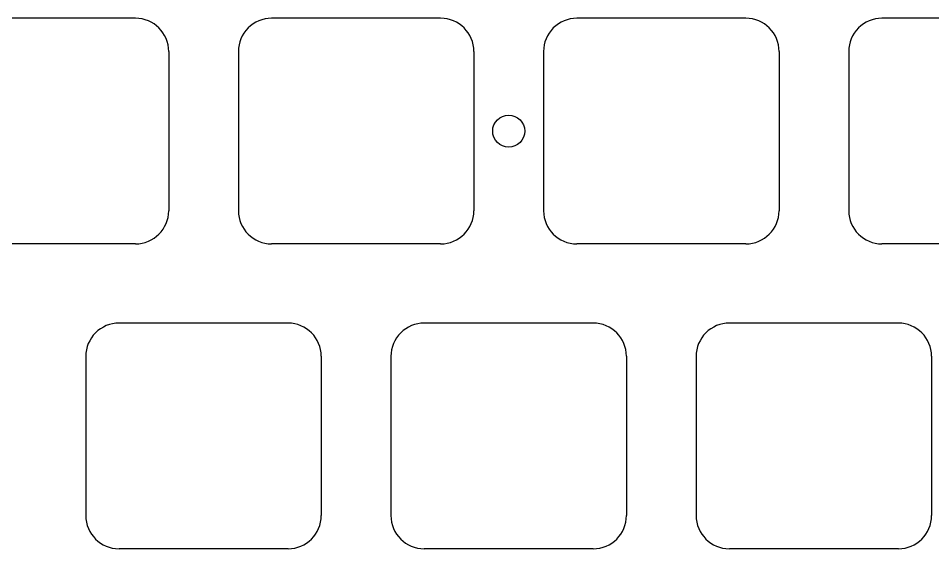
# Model space of a CAD drawing. Header units: millimetres. Extents: x -11 to 340, y -118 to 18.
# Drawn here: x 107.5 to 164.6, y -88 to -54.9 of the extents above; entities that cross this region are included whole.
import ezdxf

# ---------------------------------------------------------------- set-up
doc = ezdxf.new("R2010")
doc.units = ezdxf.units.MM
doc.header["$MEASUREMENT"] = 0
doc.layers.add('BLACK', color=7, linetype='CONTINUOUS')

msp = doc.modelspace()

# ---------------------------------------------------------------- linework, layer by layer
at = {"layer": 'BLACK', "linetype": 'Continuous'}
for p, q in [((114.8125, -54.8625), (104.262501, -54.8625)), ((123.312501, -54.862502), (123.312501, -54.8625)), ((133.8625, -54.8625), (123.312501, -54.8625)), ((142.362501, -54.862502), (142.362501, -54.8625)), ((152.9125, -54.8625), (142.362501, -54.8625)), ((161.412501, -54.862502), (161.412501, -54.8625)), ((171.9625, -54.8625), (161.412501, -54.8625)), ((116.887501, -56.9375), (116.887501, -66.8875)), ((121.237501, -56.9375), (121.237501, -66.8875)), ((135.937501, -56.9375), (135.937501, -66.8875)), ((140.287501, -56.9375), (140.287501, -66.8875)), ((154.987501, -56.9375), (154.987501, -66.8875)), ((159.337501, -56.9375), (159.337501, -66.8875)), ((114.812501, -68.9625), (104.2625, -68.9625)), ((114.812501, -68.962501), (114.812501, -68.9625)), ((133.862501, -68.9625), (123.3125, -68.9625)), ((133.862501, -68.962501), (133.862501, -68.9625)), ((152.912501, -68.9625), (142.3625, -68.9625)), ((152.912501, -68.962501), (152.912501, -68.9625)), ((171.962501, -68.9625), (161.4125, -68.9625)), ((113.787501, -73.912502), (113.787501, -73.9125)), ((124.3375, -73.9125), (113.787501, -73.9125)), ((132.837501, -73.912502), (132.837501, -73.9125)), ((143.3875, -73.9125), (132.837501, -73.9125)), ((151.887501, -73.912502), (151.887501, -73.9125)), ((162.4375, -73.9125), (151.887501, -73.9125)), ((111.712501, -75.9875), (111.712501, -85.9375)), ((126.412501, -75.9875), (126.412501, -85.9375)), ((130.762501, -75.9875), (130.762501, -85.9375)), ((145.462501, -75.9875), (145.462501, -85.9375)), ((149.812501, -75.9875), (149.812501, -85.9375)), ((164.512501, -75.9875), (164.512501, -85.9375)), ((124.337501, -88.0125), (113.7875, -88.0125)), ((124.337501, -88.012501), (124.337501, -88.0125)), ((143.387501, -88.0125), (132.8375, -88.0125)), ((143.387501, -88.012501), (143.387501, -88.0125)), ((162.437501, -88.0125), (151.8875, -88.0125)), ((162.437501, -88.012501), (162.437501, -88.0125))]:
    msp.add_line(p, q, dxfattribs=at)
at = {"layer": 'BLACK'}
msp.add_circle((138.1125, -61.9125), 1, dxfattribs=at)
for centre, radius, start, end in [((114.8125, -56.9375), 2.075, 0, 90), ((123.3125, -56.9375), 2.074999, 89.9999724, 180), ((133.8625, -56.9375), 2.075, 0, 90), ((142.3625, -56.9375), 2.074999, 89.9999724, 180), ((152.9125, -56.9375), 2.075, 0, 90), ((161.4125, -56.9375), 2.074999, 89.9999724, 180), ((114.8125, -66.8875), 2.075001, 270.0000276, 0), ((123.3125, -66.8875), 2.075, 180, 270), ((133.8625, -66.8875), 2.075001, 270.0000276, 0), ((142.3625, -66.8875), 2.075, 180, 270), ((152.9125, -66.8875), 2.075001, 270.0000276, 0), ((161.4125, -66.8875), 2.075, 180, 270), ((113.7875, -75.9875), 2.074999, 89.9999724, 180), ((124.3375, -75.9875), 2.075, 0, 90), ((132.8375, -75.9875), 2.074999, 89.9999724, 180), ((143.3875, -75.9875), 2.075, 0, 90), ((151.8875, -75.9875), 2.074999, 89.9999724, 180), ((162.4375, -75.9875), 2.075, 0, 90), ((113.7875, -85.9375), 2.075, 180, 270), ((124.3375, -85.9375), 2.075001, 270.0000276, 0), ((132.8375, -85.9375), 2.075, 180, 270), ((143.3875, -85.9375), 2.075001, 270.0000276, 0), ((151.8875, -85.9375), 2.075, 180, 270), ((162.4375, -85.9375), 2.075001, 270.0000276, 0)]:
    msp.add_arc(centre, radius, start, end, dxfattribs=at)

doc.saveas('drawing.dxf')
